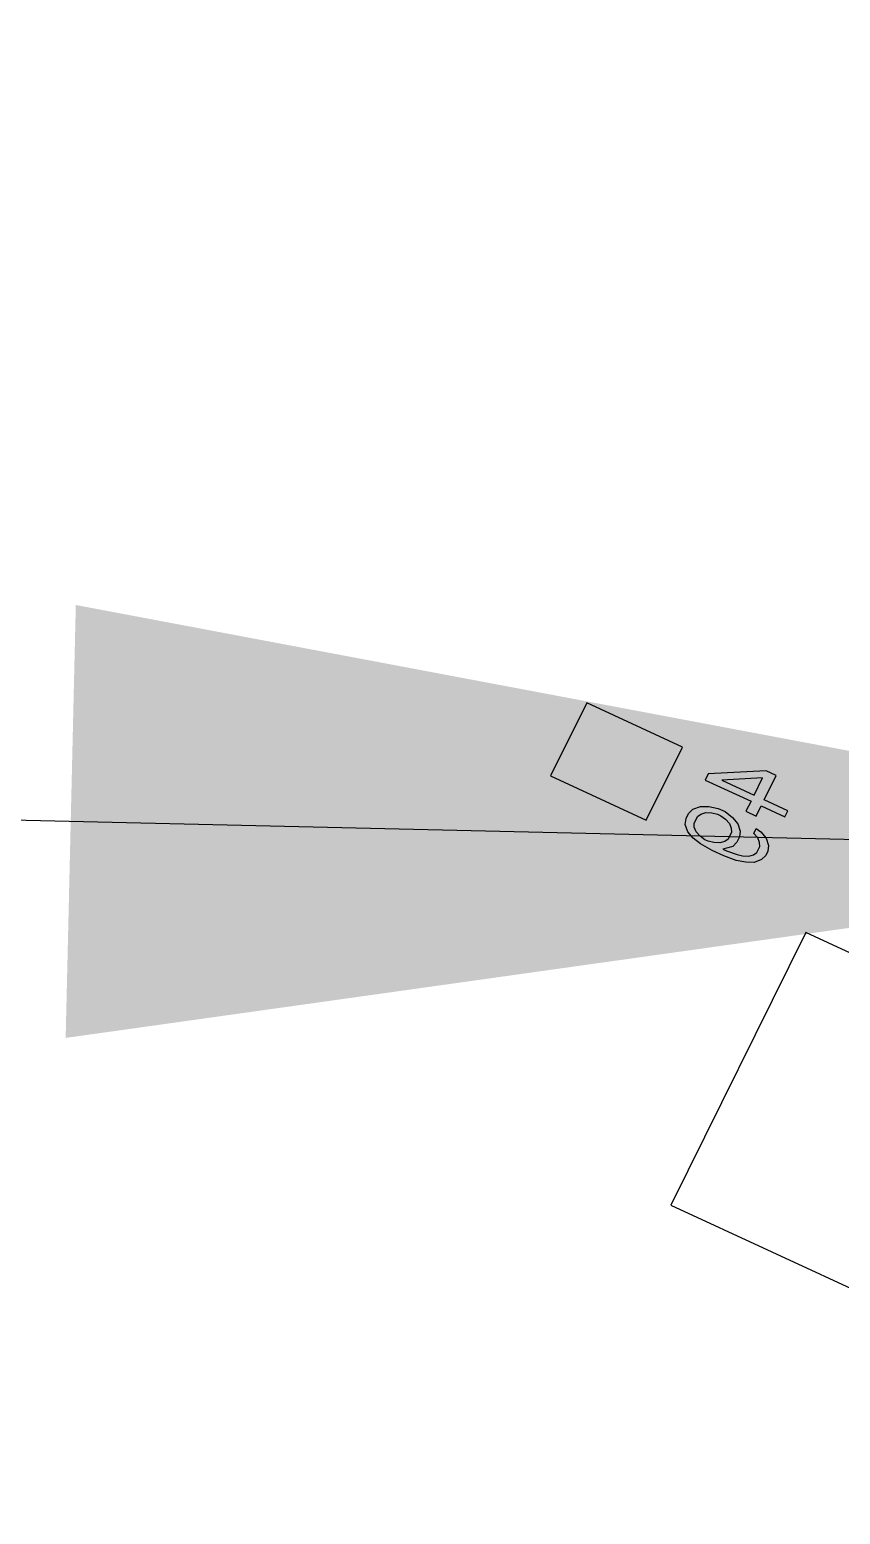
# Model space of a CAD drawing. Header units: millimetres. Extents: x 7 to 507, y -14 to 339.
# Drawn here: x 128.657 to 130.504, y 229.625 to 233.007 of the extents above; entities that cross this region are included whole.
import ezdxf

# ---------------------------------------------------------------- set-up
doc = ezdxf.new("R2010")
doc.units = ezdxf.units.MM
doc.header["$LTSCALE"] = 23.1
doc.layers.get('0').update_dxf_attribs({"linetype": 'CONTINUOUS'})
doc.layers.add('01_ASM_ALL_AXIS', color=7, linetype='CONTINUOUS')
doc.styles.get("Standard").update_dxf_attribs({"font": 'simplex.shx', "width": 0.8})
doc.dimstyles.get("Standard").update_dxf_attribs({"dimtxt": 3, "dimasz": 3, "dimexe": 2, "dimexo": 0.35, "dimtad": 1, "dimdec": 3, "dimzin": 0, "dimdsep": 46, "dimtxsty": 'Standard', "dimcen": 0.09, "dimadec": 3, "dimazin": 0, "dimtol": 1, "dimtp": 0.001, "dimtm": 0.001, "dimtfac": 1, "dimtdec": 3, "dimtofl": 0, "dimtmove": 0, "dimatfit": 3, "dimfxl": 0, "dimtolj": 1, "dimtzin": 0, "dimarcsym": 0})

msp = doc.modelspace()

# ---------------------------------------------------------------- linework, layer by layer
at = {"color": 1}
for p, q in [((130.4253, 230.9502), (130.1178, 230.3293)), ((130.6903, 230.8279), (130.4253, 230.9502)), ((130.1178, 230.3293), (131.6422, 229.6253))]:
    msp.add_line(p, q, dxfattribs=at)
at = {"layer": '01_ASM_ALL_AXIS', "color": 4}
for p, q in [((129.9264, 231.4736), (129.844, 231.3072)), ((130.1442, 231.373), (129.9264, 231.4736)), ((130.0618, 231.2067), (130.1442, 231.373)), ((129.844, 231.3072), (130.0618, 231.2067)), ((130.203, 231.3117), (130.1961, 231.2979)), ((130.3347, 231.319), (130.203, 231.3117)), ((130.3304, 231.2529), (130.3579, 231.3083)), ((130.3579, 231.3083), (130.3347, 231.319)), ((130.1961, 231.2979), (130.3004, 231.2497)), ((130.3267, 231.3029), (130.2339, 231.2975)), ((130.2339, 231.2975), (130.3073, 231.2636)), ((130.3073, 231.2636), (130.3267, 231.3029)), ((130.3004, 231.2497), (130.289, 231.2266)), ((130.3845, 231.2279), (130.3304, 231.2529)), ((130.1508, 231.1968), (130.1527, 231.2101)), ((130.1527, 231.2101), (130.1584, 231.2217)), ((130.1584, 231.2217), (130.168, 231.2314)), ((130.168, 231.2314), (130.1853, 231.2376)), ((130.1708, 231.1989), (130.1788, 231.215)), ((130.1788, 231.215), (130.1861, 231.2202)), ((130.1853, 231.2376), (130.2042, 231.2374)), ((130.1861, 231.2202), (130.1973, 231.2236)), ((130.1973, 231.2236), (130.2112, 231.2228)), ((130.2042, 231.2374), (130.2258, 231.2331)), ((130.2112, 231.2228), (130.2239, 231.2198)), ((130.2239, 231.2198), (130.2316, 231.2162)), ((130.2258, 231.2331), (130.2412, 231.226)), ((130.2316, 231.2162), (130.2421, 231.2086)), ((130.2412, 231.226), (130.2582, 231.2125)), ((130.2421, 231.2086), (130.2513, 231.1986)), ((130.2582, 231.2125), (130.2702, 231.1984)), ((130.289, 231.2266), (130.3121, 231.2159)), ((130.3121, 231.2159), (130.3236, 231.239)), ((130.3236, 231.239), (130.3776, 231.2141)), ((130.3776, 231.2141), (130.3845, 231.2279)), ((130.1567, 231.1799), (130.1508, 231.1968)), ((130.1687, 231.1658), (130.1567, 231.1799)), ((130.1713, 231.1902), (130.1708, 231.1989)), ((130.1756, 231.1797), (130.1713, 231.1902)), ((130.1849, 231.1697), (130.1756, 231.1797)), ((130.2561, 231.1794), (130.2481, 231.1632)), ((130.2513, 231.1986), (130.2556, 231.1881)), ((130.2556, 231.1881), (130.2561, 231.1794)), ((130.2702, 231.1984), (130.2761, 231.1815)), ((130.2761, 231.1815), (130.2742, 231.1682)), ((130.3065, 231.1759), (130.3123, 231.1875)), ((130.3158, 231.166), (130.3065, 231.1759)), ((130.3123, 231.1875), (130.3227, 231.1798)), ((130.3227, 231.1798), (130.3347, 231.1658)), ((130.1857, 231.1523), (130.1687, 231.1658)), ((130.1953, 231.162), (130.1849, 231.1697)), ((130.2116, 231.1375), (130.1857, 231.1523)), ((130.203, 231.1585), (130.1953, 231.162)), ((130.2157, 231.1554), (130.203, 231.1585)), ((130.2296, 231.1547), (130.2157, 231.1554)), ((130.2408, 231.1581), (130.2296, 231.1547)), ((130.2589, 231.1468), (130.2366, 231.1401)), ((130.2366, 231.1401), (130.2443, 231.1365)), ((130.2481, 231.1632), (130.2408, 231.1581)), ((130.2685, 231.1566), (130.2589, 231.1468)), ((130.2742, 231.1682), (130.2685, 231.1566)), ((130.3137, 231.1329), (130.3206, 231.1468)), ((130.3201, 231.1555), (130.3158, 231.166)), ((130.3206, 231.1468), (130.3201, 231.1555)), ((130.3347, 231.1658), (130.3406, 231.1489)), ((130.3406, 231.1489), (130.3387, 231.1355)), ((130.2386, 231.125), (130.2116, 231.1375)), ((130.2668, 231.1148), (130.2386, 231.125)), ((130.2443, 231.1365), (130.2687, 231.1282)), ((130.2884, 231.1105), (130.2668, 231.1148)), ((130.2687, 231.1282), (130.2814, 231.1251)), ((130.2814, 231.1251), (130.2953, 231.1244)), ((130.3073, 231.1103), (130.2884, 231.1105)), ((130.2953, 231.1244), (130.3064, 231.1278)), ((130.3064, 231.1278), (130.3137, 231.1329)), ((130.3246, 231.1165), (130.3073, 231.1103)), ((130.3341, 231.1263), (130.3246, 231.1165)), ((130.3387, 231.1355), (130.3341, 231.1263))]:
    msp.add_line(p, q, dxfattribs=at)

# ---------------------------------------------------------------- leaders
at = {"color": 2}
msp.add_leader([(131.7501, 231.1332), (51.777, 233.007), (48.777, 233.007)], dimstyle='Standard', override={"dimtad": 0}, dxfattribs=at)

doc.saveas('drawing.dxf')
